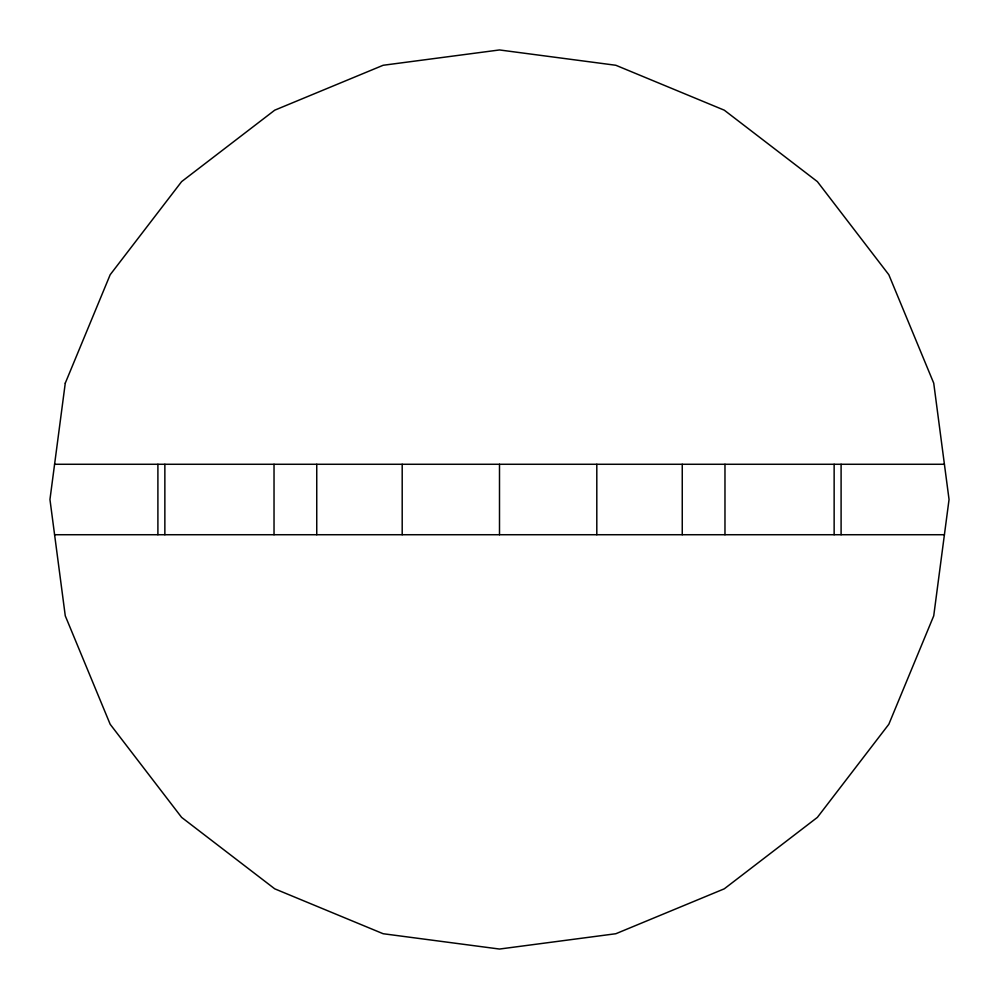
<?xml version="1.0" encoding="UTF-8"?>
<svg xmlns="http://www.w3.org/2000/svg" width="999" height="999" viewBox="0 0 999 999"><rect width="100%" height="100%" fill="white"/><g stroke="black" fill="none" stroke-linecap="round" stroke-linejoin="round"><path stroke-width="1.5" d="M54.583 464.273L944.417 464.273M54.583 534.727L944.417 534.727M841.096 464.273L841.096 534.727M834.14 464.273L834.14 534.727M724.974 464.273L724.974 534.727M682.255 464.273L682.255 534.727M596.803 464.273L596.803 534.727M499.5 464.273L499.5 534.727M402.197 464.273L402.197 534.727M316.745 464.273L316.745 534.727M274.026 464.273L274.026 534.727M164.86 464.273L164.86 534.727M157.904 464.273L157.904 534.727M65.272 383.154L49.95 499.5L65.272 615.846L110.177 724.275L181.618 817.382L274.725 888.823L383.154 933.728L499.5 949.05L615.846 933.728L724.275 888.823L817.382 817.382L888.823 724.275L933.728 615.846L949.05 499.5L933.728 383.154L888.823 274.725L817.382 181.618L724.275 110.177L615.846 65.272L499.5 49.95L383.154 65.272L274.725 110.177L181.618 181.618L110.177 274.725L65.272 383.154"/></g></svg>
